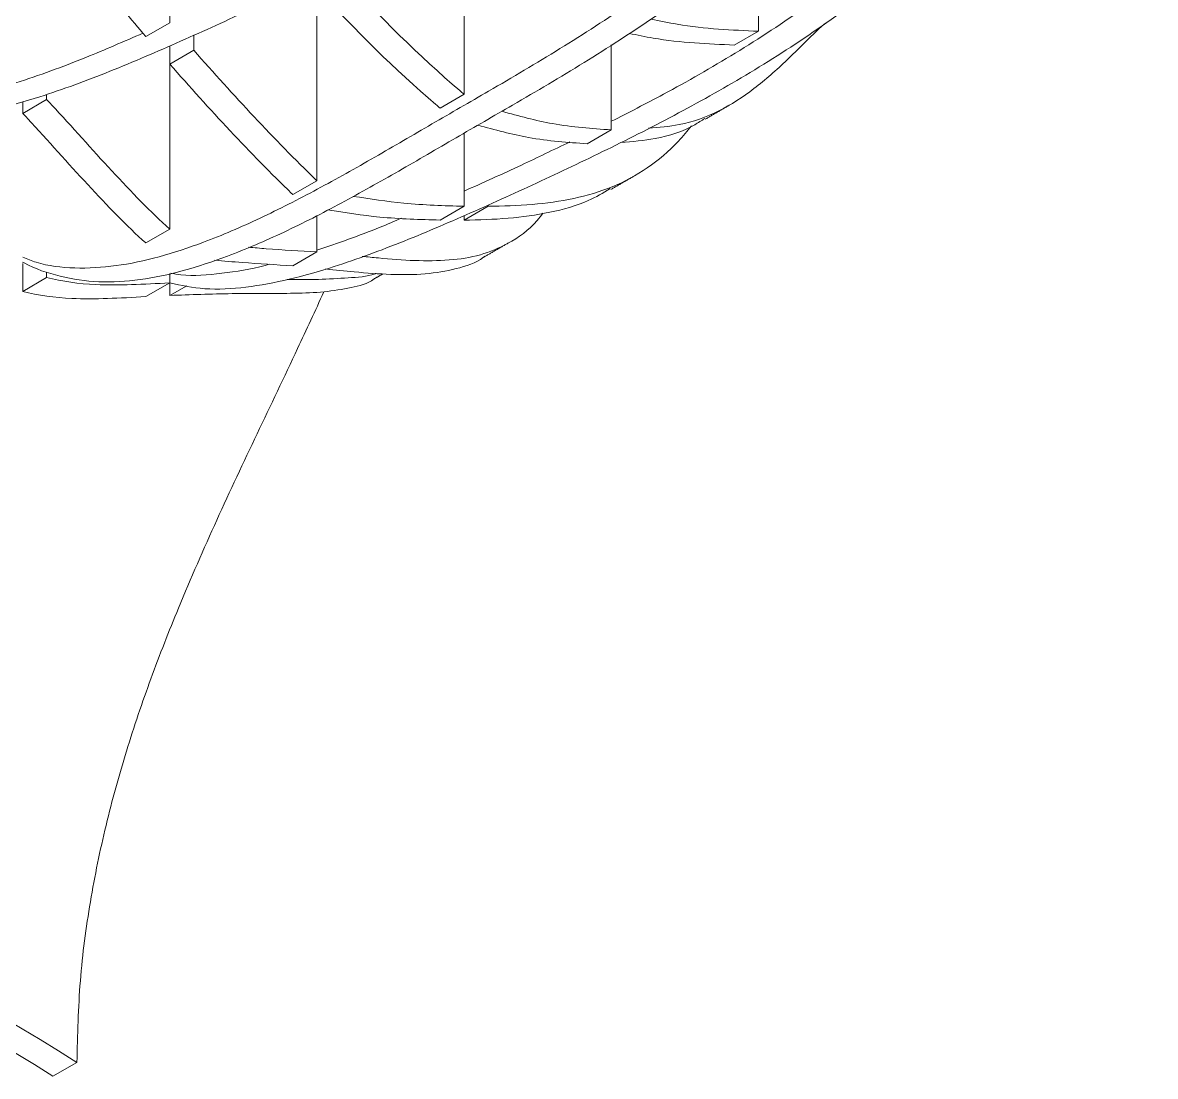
# Model space of a CAD drawing. Header units: millimetres. Extents: x -790 to 3917, y -2121 to 391.
# Drawn here: x -594.5 to -461.1, y -2077.8 to -1953.6 of the extents above; entities that cross this region are included whole.
import ezdxf

# ---------------------------------------------------------------- set-up
doc = ezdxf.new("R2010")
doc.units = ezdxf.units.MM

msp = doc.modelspace()

# ---------------------------------------------------------------- linework, layer by layer
at = {"color": 7, "linetype": 'Continuous', "lineweight": 15}
for p, q in [((-577.18, -1924.21), (-577.18, -1953.64)), ((-542.53, -1938.92), (-542.53, -1962.06)), ((-507.88, -1954.65), (-507.88, -1943.87)), ((-559.86, -1949.53), (-559.86, -1972.26)), ((-580.01, -1955.27), (-577.18, -1953.64)), ((-574.35, -1955.12), (-574.35, -1956.89)), ((-510.71, -1956.28), (-507.88, -1954.65)), ((-577.18, -1956.37), (-577.18, -1958.52)), ((-525.21, -1956.26), (-525.21, -1966.27)), ((-574.35, -1956.89), (-577.18, -1958.52)), ((-577.18, -1958.52), (-577.18, -1977.96)), ((-591.68, -1962.68), (-594.5, -1964.32)), ((-594.5, -1964.32), (-594.5, -1962.99)), ((-591.68, -1962.68), (-591.68, -1962.1)), ((-545.36, -1963.69), (-542.53, -1962.06)), ((-542.53, -1966.65), (-542.53, -1975.26)), ((-528.04, -1967.9), (-525.21, -1966.27)), ((-562.68, -1973.89), (-559.86, -1972.26)), ((-539.7, -1975.13), (-539.7, -1975.27)), ((-559.86, -1976.34), (-559.86, -1980.63)), ((-545.36, -1976.89), (-542.53, -1975.26)), ((-539.7, -1975.27), (-542.53, -1976.9)), ((-542.53, -1976.39), (-542.53, -1976.9)), ((-580.01, -1979.59), (-577.18, -1977.96)), ((-562.68, -1982.27), (-559.86, -1980.63)), ((-594.5, -1982.02), (-594.5, -1985.29)), ((-591.68, -1983.02), (-591.68, -1983.65)), ((-577.18, -1984.28), (-577.18, -1983.17)), ((-591.68, -1983.65), (-594.5, -1985.29)), ((-580.01, -1985.91), (-577.18, -1984.28)), ((-577.18, -1984.33), (-577.18, -1985.77)), ((-575.18, -1984.62), (-577.18, -1985.77)), ((-588.12, -2076.12), (-590.95, -2077.75))]:
    msp.add_line(p, q, dxfattribs=at)
for points, knots in [([(-580.01, -1955.27), (-581.75, -1953.21), (-585.2, -1949.14), (-590.13, -1942.76), (-594.71, -1936.12), (-598.87, -1929.09), (-602.52, -1921.68), (-605.8, -1914), (-608.87, -1906.17), (-611.95, -1897.81), (-614.87, -1889.04), (-617.45, -1879.99), (-619.36, -1871.2), (-620.37, -1862.76), (-620.55, -1854.66), (-620.31, -1846.7), (-619.96, -1838.79), (-619.82, -1830.76), (-619.74, -1822.75), (-619.61, -1814.8), (-619.17, -1807.67), (-618.15, -1801.56), (-616.55, -1796.56), (-614.21, -1792.32), (-611.57, -1789.33), (-609.53, -1788.14), (-608.75, -1787.69)], [0, 0, 0, 0, 0.039655, 0.078489, 0.116841, 0.155322, 0.194653, 0.234974, 0.275993, 0.317201, 0.365675, 0.412937, 0.459124, 0.504994, 0.55141, 0.598627, 0.646409, 0.693379, 0.740339, 0.787163, 0.833542, 0.869621, 0.905615, 0.941582, 0.977716, 1, 1, 1, 1]), ([(-493.85, -1902.19), (-494.88, -1902.64), (-497.5, -1903.78), (-501.82, -1906.78), (-506.72, -1910.68), (-511.67, -1915), (-517.87, -1920.51), (-525.27, -1926.77), (-533.88, -1933.36), (-542.4, -1938.97), (-550.87, -1943.79), (-559.27, -1948.1), (-567.61, -1952.08), (-575.92, -1955.86), (-584.24, -1959.46), (-591.54, -1962.15), (-597.76, -1963.94), (-602.88, -1964.91), (-607.74, -1965.1), (-611.37, -1964.63), (-613.22, -1963.82), (-613.73, -1963.6)], [0, 0, 0, 0, 0.025117, 0.064181, 0.104894, 0.146629, 0.188409, 0.261154, 0.331471, 0.400443, 0.468961, 0.53748, 0.604985, 0.672819, 0.740912, 0.809019, 0.853175, 0.89697, 0.940287, 0.983402, 1, 1, 1, 1]), ([(-461.13, -1914.08), (-461.88, -1914.02), (-464.13, -1913.83), (-468.21, -1914.49), (-473.3, -1916.15), (-478.59, -1919.04), (-483.95, -1922.92), (-489.34, -1927.43), (-495.76, -1933.22), (-503.13, -1940.02), (-511.59, -1946.95), (-520.02, -1953), (-528.41, -1958.42), (-536.23, -1963.02), (-543.5, -1967.2), (-550.22, -1971.15), (-556.98, -1974.94), (-563.72, -1978.39), (-569.95, -1981.07), (-575.63, -1982.95), (-580.71, -1984.03), (-585.6, -1984.33), (-590.16, -1983.61), (-593.08, -1982.63), (-594.46, -1981.88), (-594.52, -1981.85)], [0, 0, 0, 0, 0.018682, 0.056225, 0.093585, 0.131446, 0.170456, 0.210549, 0.251328, 0.315287, 0.37764, 0.438722, 0.499363, 0.560188, 0.608463, 0.657244, 0.706225, 0.755127, 0.803831, 0.842464, 0.880964, 0.919465, 0.958365, 0.998111, 1, 1, 1, 1]), ([(-473.49, -1931.97), (-474.67, -1932.98), (-477.51, -1935.41), (-483.22, -1940.52), (-490.62, -1946.77), (-499.23, -1953.36), (-507.76, -1958.97), (-516.22, -1963.79), (-524.62, -1968.1), (-532.96, -1972.08), (-541.27, -1975.86), (-549.59, -1979.46), (-556.89, -1982.15), (-563.11, -1983.95), (-568.22, -1984.89), (-573.01, -1985.18), (-575.83, -1984.58), (-577.18, -1984.29)], [0, 0, 0, 0, 0.034154, 0.082567, 0.166861, 0.248341, 0.328261, 0.407657, 0.487052, 0.565274, 0.643877, 0.722779, 0.801699, 0.852865, 0.903611, 0.953805, 1, 1, 1, 1]), ([(-510.53, -1941.98), (-511.85, -1943.08), (-515.92, -1946.47), (-522.85, -1951.34), (-531.24, -1956.79), (-539.06, -1961.38), (-546.33, -1965.57), (-553.05, -1969.51), (-559.81, -1973.31), (-566.55, -1976.76), (-572.78, -1979.44), (-578.45, -1981.31), (-583.55, -1982.4), (-588.41, -1982.66), (-592.08, -1982.24), (-593.98, -1981.49), (-594.5, -1981.28)], [0, 0, 0, 0, 0.046952, 0.144686, 0.241715, 0.339038, 0.416279, 0.494332, 0.572703, 0.650949, 0.728878, 0.790692, 0.852295, 0.913897, 0.97614, 1, 1, 1, 1]), ([(-542.53, -1962.06), (-542.7, -1961.92), (-547.63, -1957.73), (-552.57, -1952.88), (-557, -1947.93), (-557.03, -1947.9)], [0.42079648, 0.42079648, 0.42079648, 0.42079648, 0.421875, 0.453125, 0.45332003, 0.45332003, 0.45332003, 0.45332003]), ([(-497.02, -1947.74), (-498.72, -1949.06), (-503.21, -1952.55), (-510.59, -1957.31), (-518.29, -1961.75), (-523.16, -1964.22), (-525.21, -1965.26)], [0, 0, 0, 0, 0.1829, 0.48344, 0.782003, 1, 1, 1, 1]), ([(-545.36, -1963.69), (-545.53, -1963.55), (-550.46, -1959.36), (-555.4, -1954.51), (-559.83, -1949.56), (-559.86, -1949.53)], [0.42079648, 0.42079648, 0.42079648, 0.42079648, 0.421875, 0.453125, 0.45332003, 0.45332003, 0.45332003, 0.45332003]), ([(-499.99, -1953.68), (-500.23, -1953.9), (-501.76, -1955.3), (-504.44, -1958.05), (-508.27, -1961.47), (-512.44, -1964.19), (-516.64, -1965.72), (-519.58, -1965.97), (-520.8, -1966.08)], [0, 0, 0, 0, 0.039213, 0.250561, 0.460086, 0.660003, 0.859359, 1, 1, 1, 1]), ([(-507.88, -1954.65), (-509.44, -1954.58), (-512.58, -1954.44), (-516.79, -1954), (-519.48, -1953.43), (-520.51, -1953.22)], [0, 0, 0, 0, 0.377544, 0.761664, 1, 1, 1, 1]), ([(-580.34, -1954.87), (-582.58, -1955.85), (-587.6, -1958.04), (-594.36, -1960.51), (-600.59, -1962.32), (-605.69, -1963.24), (-609.82, -1963.55), (-612.04, -1963.11), (-612.79, -1962.96)], [0, 0, 0, 0, 0.1990924, 0.4457353, 0.6056405, 0.7642363, 0.9211047, 1, 1, 1, 1]), ([(-510.71, -1956.28), (-512.27, -1956.21), (-515.41, -1956.08), (-519.54, -1955.64), (-522.15, -1955.1), (-523.1, -1954.9)], [0, 0, 0, 0, 0.384571, 0.775841, 1, 1, 1, 1]), ([(-559.86, -1972.26), (-559.91, -1972.21), (-564.79, -1967.49), (-569.7, -1962.18), (-574.35, -1956.89)], [0.37469572, 0.37469572, 0.37469572, 0.37469572, 0.375, 0.40392488, 0.40392488, 0.40392488, 0.40392488]), ([(-562.68, -1973.89), (-562.74, -1973.84), (-567.62, -1969.13), (-572.53, -1963.81), (-577.18, -1958.52)], [0.37469572, 0.37469572, 0.37469572, 0.37469572, 0.375, 0.40392488, 0.40392488, 0.40392488, 0.40392488]), ([(-577.18, -1977.96), (-581.69, -1973.92), (-586.44, -1968.33), (-591.48, -1962.89), (-591.68, -1962.68)], [0.11938726, 0.11938726, 0.11938726, 0.11938726, 0.140625, 0.14146948, 0.14146948, 0.14146948, 0.14146948]), ([(-580.01, -1979.59), (-584.52, -1975.55), (-589.27, -1969.96), (-594.31, -1964.52), (-594.5, -1964.32)], [0.11938726, 0.11938726, 0.11938726, 0.11938726, 0.140625, 0.14146948, 0.14146948, 0.14146948, 0.14146948]), ([(-525.21, -1966.27), (-527.49, -1966.11), (-531.67, -1965.83), (-536.08, -1964.63), (-538.09, -1964.08)], [0, 0, 0, 0, 0.545006, 1, 1, 1, 1]), ([(-528.04, -1967.9), (-530.31, -1967.74), (-534.49, -1967.46), (-538.9, -1966.26), (-540.91, -1965.71)], [0, 0, 0, 0, 0.545334, 1, 1, 1, 1]), ([(-515.74, -1965.79), (-516.25, -1966.4), (-517.82, -1968.29), (-520.85, -1970.86), (-524.99, -1973.11), (-529.59, -1974.45), (-534.51, -1975.14), (-537.96, -1975.23), (-539.7, -1975.27)], [0, 0, 0, 0, 0.088581, 0.272739, 0.452918, 0.632492, 0.814325, 1, 1, 1, 1]), ([(-514.18, -1964.92), (-514.57, -1965.17), (-516.32, -1966.33), (-519.62, -1967.36), (-522.7, -1967.64), (-524.06, -1967.76)], [0, 0, 0, 0, 0.137858, 0.619482, 1, 1, 1, 1]), ([(-530.08, -1967.68), (-531.98, -1968.6), (-536.14, -1970.62), (-540.28, -1972.48), (-542.53, -1973.49)], [0, 0, 0, 0, 0.456794, 1, 1, 1, 1]), ([(-525.32, -1973.19), (-526.16, -1973.69), (-528.35, -1974.98), (-532.43, -1976.06), (-537.33, -1976.78), (-540.79, -1976.86), (-542.53, -1976.9)], [0, 0, 0, 0, 0.1716685, 0.4435601, 0.7188712, 1, 1, 1, 1]), ([(-542.53, -1975.26), (-544.88, -1975.2), (-549.15, -1975.08), (-553.58, -1974.4), (-555.57, -1974.1)], [0, 0, 0, 0, 0.551381, 1, 1, 1, 1]), ([(-545.36, -1976.89), (-547.71, -1976.83), (-552.04, -1976.71), (-556.54, -1976.02), (-558.6, -1975.7)], [0, 0, 0, 0, 0.543171, 1, 1, 1, 1]), ([(-533.25, -1976.08), (-533.47, -1976.38), (-534.62, -1977.9), (-537.07, -1979.61), (-540.58, -1981.12), (-544.31, -1981.69), (-548.36, -1981.71), (-551.81, -1981.45), (-553.89, -1981.23), (-554.53, -1981.17)], [0, 0, 0, 0, 0.048569, 0.249833, 0.409495, 0.574524, 0.745995, 0.922581, 1, 1, 1, 1]), ([(-549.89, -1976.66), (-550.73, -1977.03), (-554.08, -1978.48), (-557.38, -1979.6), (-559.86, -1980.44)], [0, 0, 0, 0, 0.251133, 1, 1, 1, 1]), ([(-559.86, -1980.63), (-561.85, -1980.52), (-564.53, -1980.38), (-567.23, -1980.15), (-567.93, -1980.09)], [0, 0, 0, 0, 0.742195, 1, 1, 1, 1]), ([(-562.68, -1982.27), (-564.67, -1982.16), (-567.73, -1981.98), (-570.82, -1981.72), (-571.9, -1981.63)], [0, 0, 0, 0, 0.65077, 1, 1, 1, 1]), ([(-540.12, -1981.19), (-540.16, -1981.22), (-541.11, -1981.96), (-543.46, -1982.69), (-547.12, -1983.34), (-551.19, -1983.34), (-555.13, -1983.04), (-557.7, -1982.77), (-558.83, -1982.65)], [0, 0, 0, 0, 0.007247, 0.202895, 0.40512, 0.615238, 0.831624, 1, 1, 1, 1]), ([(-565.48, -1982.09), (-565.63, -1982.14), (-567.53, -1982.68), (-571.03, -1983.19), (-574.79, -1983.57), (-576.67, -1983.22), (-577.05, -1983.14)], [0, 0, 0, 0, 0.037308, 0.465594, 0.889215, 1, 1, 1, 1]), ([(-552.89, -1983.17), (-552.93, -1983.18), (-553.93, -1983.57), (-556.25, -1983.7), (-559.7, -1983.92), (-562.12, -1983.91), (-563.35, -1983.9)], [0, 0, 0, 0, 0.012344, 0.324709, 0.655978, 1, 1, 1, 1]), ([(-577.18, -1984.28), (-580.26, -1984.45), (-585.29, -1984.75), (-589.81, -1984.14), (-591.68, -1983.65)], [0.62512905, 0.62512905, 0.62512905, 0.62512905, 0.640625, 0.65196636, 0.65196636, 0.65196636, 0.65196636]), ([(-553.04, -1983.76), (-553.07, -1983.78), (-553.84, -1984.42), (-555.9, -1984.89), (-559.04, -1985.41), (-563.74, -1985.57), (-569.88, -1985.49), (-574.74, -1985.68), (-577.18, -1985.77)], [0, 0, 0, 0, 0.0045004, 0.1306034, 0.2650464, 0.4076256, 0.7027078, 1, 1, 1, 1]), ([(-580.01, -1985.91), (-583.09, -1986.08), (-588.12, -1986.38), (-592.64, -1985.78), (-594.5, -1985.29)], [0.62512905, 0.62512905, 0.62512905, 0.62512905, 0.640625, 0.65196636, 0.65196636, 0.65196636, 0.65196636]), ([(-559.04, -1985.34), (-560.06, -1987.57), (-562.64, -1993.19), (-566.92, -2002.06), (-571.67, -2012.17), (-575.88, -2021.76), (-579.44, -2030.82), (-582.33, -2039.32), (-584.76, -2048.05), (-586.61, -2057.06), (-587.87, -2066.33), (-588.04, -2072.88), (-588.12, -2076.12)], [0, 0, 0, 0, 0.080942, 0.203743, 0.327343, 0.450541, 0.54634, 0.640758, 0.733444, 0.824189, 0.912969, 1, 1, 1, 1])]:
    msp.add_open_spline(points, degree=3, knots=knots, dxfattribs=at)
for points, degree in [([(-514.14, -1965.01), (-511.31, -1963.37)], 1), ([(-525.26, -1973.3), (-522.44, -1971.67)], 1), ([(-540.12, -1981.21), (-537.29, -1979.57)], 1), ([(-553.03, -1983.77), (-552.09, -1983.23)], 1), ([(-588.12, -2076.12), (-611.18, -2061.22), (-632.77, -2054.27), (-652.89, -2055.28)], 3), ([(-590.95, -2077.75), (-614.01, -2062.85), (-635.6, -2055.91), (-655.72, -2056.92)], 3)]:
    msp.add_open_spline(points, degree=degree, dxfattribs=at)

doc.saveas('drawing.dxf')
